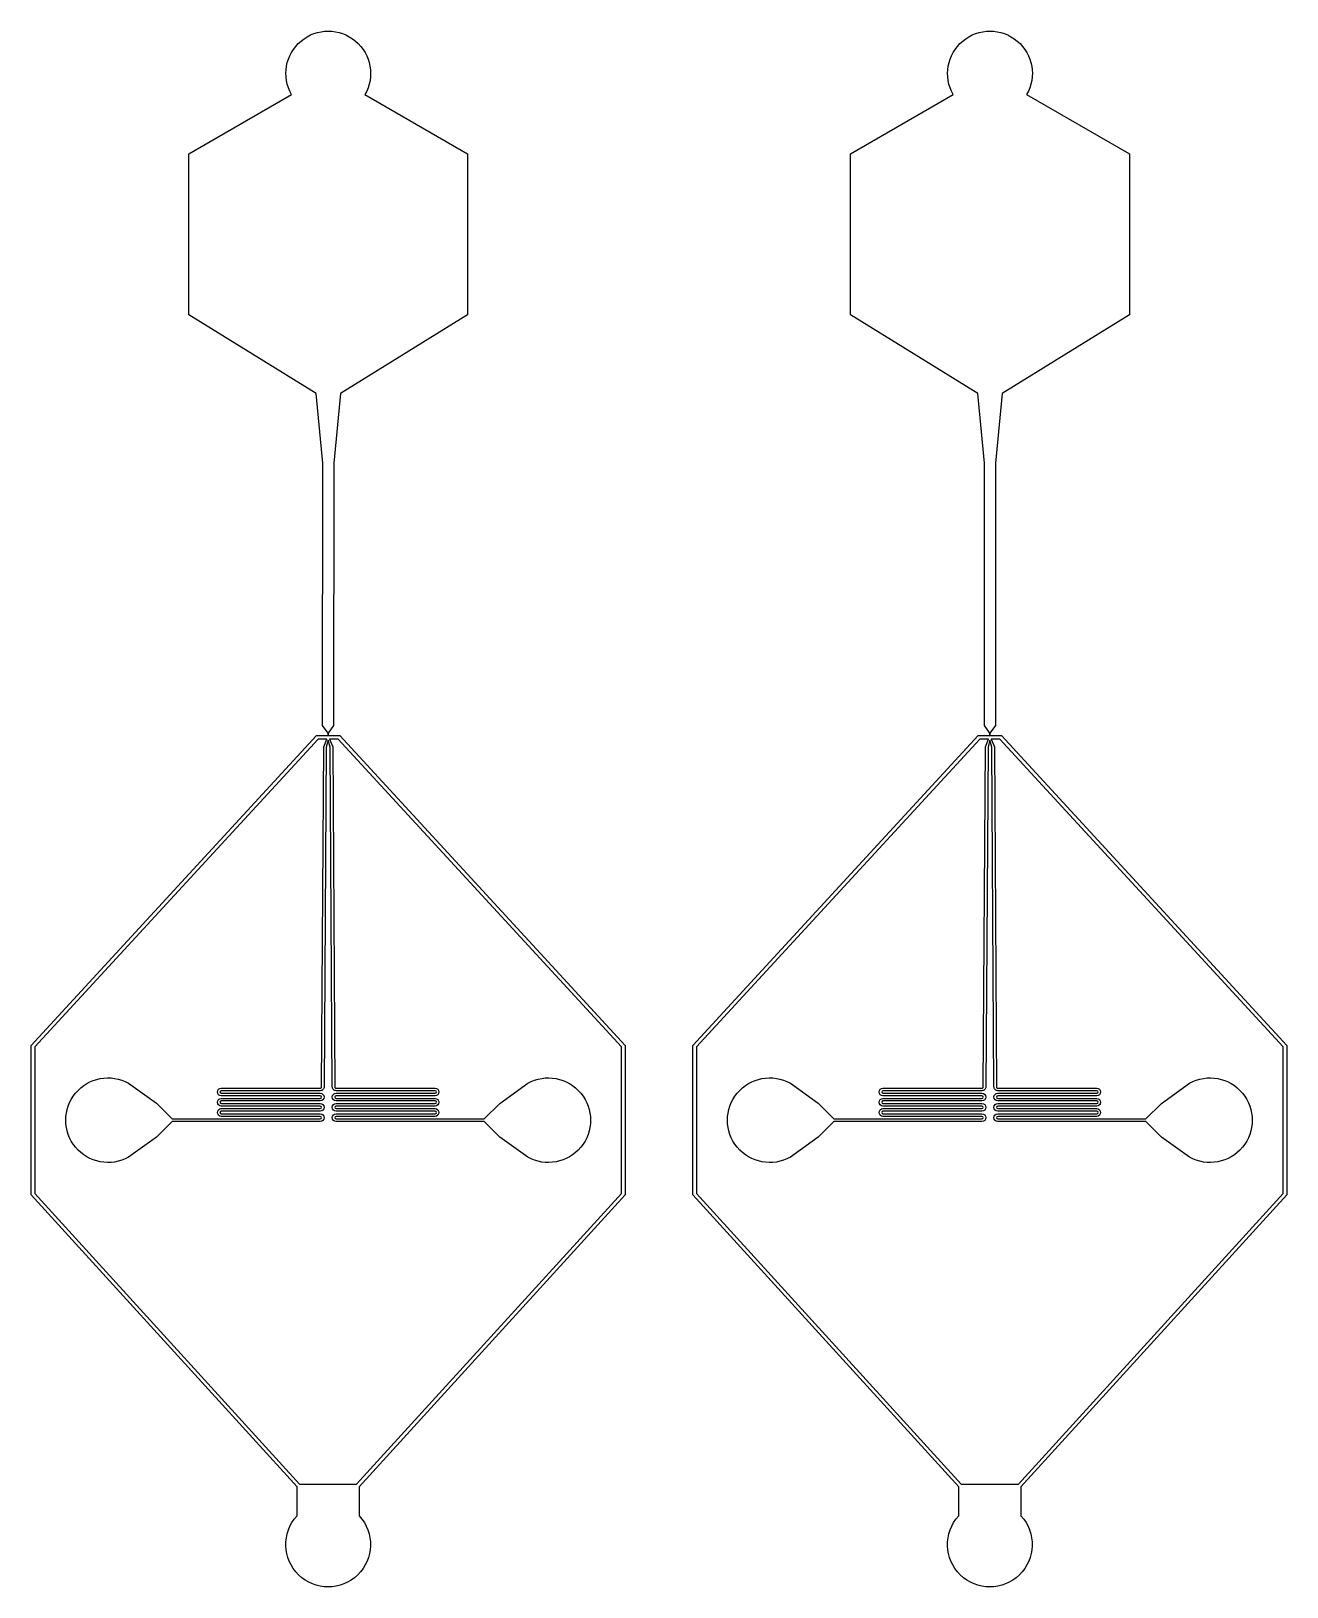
# Model space of a CAD drawing. Header units: inches. Extents: x -17.1 to 17.1, y -21.6 to 20.8.
import ezdxf

# ---------------------------------------------------------------- set-up
doc = ezdxf.new("R2010")
doc.units = ezdxf.units.IN
doc.header["$MEASUREMENT"] = 0

msp = doc.modelspace()

# ---------------------------------------------------------------- linework, layer by layer
for points in [[(-9.175, 1.883), (-9.171, 9.038), (-9.355, 10.94), (-12.822, 13.091), (-12.822, 17.48), (-10.022, 19.096, -1.732051), (-8.021, 19.096), (-5.221, 17.48), (-5.221, 13.091), (-8.687, 10.94), (-8.871, 9.037), (-8.875, 1.883), (-9.022, 1.674), (-9.022, 1.604), (-8.706, 1.604), (-0.925, -6.851), (-0.925, -10.929), (-8.176, -18.891), (-8.176, -19.687, -2.283917), (-9.873, -19.687), (-9.873, -18.891), (-17.125, -10.929), (-17.125, -6.851), (-9.343, 1.604), (-9.027, 1.604), (-9.027, 1.674)], [(8.871, 1.883), (8.874, 9.038), (8.691, 10.94), (5.224, 13.091), (5.224, 17.48), (8.024, 19.096, -1.732051), (10.025, 19.096), (12.825, 17.48), (12.825, 13.091), (9.358, 10.94), (9.174, 9.037), (9.171, 1.883), (9.024, 1.674), (9.024, 1.604), (9.34, 1.604), (17.121, -6.851), (17.121, -10.929), (9.87, -18.891), (9.87, -19.687, -2.283917), (8.172, -19.687), (8.172, -18.891), (0.921, -10.929), (0.921, -6.851), (8.702, 1.604), (9.019, 1.604), (9.019, 1.674)]]:
    msp.add_lwpolyline(points, format="xyb", close=True)
for points in [[(-4.936, -8.926), (-8.807, -8.925, -1), (-8.807, -8.715), (-6.108, -8.715, 1), (-6.108, -8.645), (-8.807, -8.645, -1), (-8.807, -8.435), (-6.108, -8.435, 1), (-6.108, -8.365), (-8.807, -8.365, -1), (-8.807, -8.155), (-6.108, -8.155, 1), (-6.108, -8.085), (-8.807, -8.085, -0.414214), (-8.912, -7.98), (-8.971, 1.291), (-9.025, 1.479), (-9.075, 1.291), (-9.135, -7.98, -0.414214), (-9.24, -8.085), (-11.939, -8.085, 1), (-11.939, -8.155), (-9.24, -8.155, -1), (-9.24, -8.365), (-11.939, -8.365, 1), (-11.939, -8.435), (-9.24, -8.435, -1), (-9.24, -8.645), (-11.939, -8.645, 1), (-11.939, -8.715), (-9.24, -8.715, -1), (-9.24, -8.925), (-13.111, -8.925), (-13.277, -8.925), (-13.704, -9.352), (-14.466, -9.901, -1.695798), (-14.466, -7.879), (-13.702, -8.429), (-13.277, -8.855), (-13.111, -8.855), (-9.24, -8.855, 0.999885), (-9.24, -8.785), (-11.939, -8.785, -1), (-11.939, -8.575), (-9.24, -8.575, 1), (-9.24, -8.505), (-11.939, -8.505, -1), (-11.939, -8.295), (-9.24, -8.295, 1), (-9.24, -8.225), (-11.939, -8.225, -1), (-11.939, -8.015), (-9.24, -8.015, 0.414214), (-9.205, -7.98), (-9.145, 1.3), (-9.065, 1.504), (-9.299, 1.504), (-17.025, -6.89), (-17.025, -10.89), (-9.802, -18.82), (-8.247, -18.82), (-1.025, -10.89), (-1.025, -6.89), (-8.75, 1.504), (-8.985, 1.504), (-8.901, 1.3), (-8.842, -7.98, 0.414214), (-8.807, -8.015), (-6.108, -8.015, -1), (-6.108, -8.225), (-8.807, -8.225, 1), (-8.807, -8.295), (-6.108, -8.295, -1), (-6.108, -8.505), (-8.807, -8.505, 1), (-8.807, -8.575), (-6.108, -8.575, -1), (-6.108, -8.785), (-8.807, -8.785, 0.999885), (-8.807, -8.855), (-4.936, -8.856), (-4.771, -8.856), (-4.346, -8.43), (-3.582, -7.88, -1.695798), (-3.582, -9.901), (-4.343, -9.353), (-4.77, -8.926), (-4.936, -8.926)], [(13.11, -8.926), (9.238, -8.925, -1), (9.238, -8.715), (11.937, -8.715, 1), (11.937, -8.645), (9.238, -8.645, -1), (9.238, -8.435), (11.937, -8.435, 1), (11.937, -8.365), (9.238, -8.365, -1), (9.238, -8.155), (11.937, -8.155, 1), (11.937, -8.085), (9.238, -8.085, -0.414214), (9.133, -7.98), (9.075, 1.291), (9.021, 1.479), (8.971, 1.291), (8.911, -7.98, -0.414214), (8.806, -8.085), (6.107, -8.085, 1), (6.107, -8.155), (8.806, -8.155, -1), (8.806, -8.365), (6.107, -8.365, 1), (6.107, -8.435), (8.806, -8.435, -1), (8.806, -8.645), (6.107, -8.645, 1), (6.107, -8.715), (8.806, -8.715, -1), (8.806, -8.925), (4.934, -8.925), (4.769, -8.925), (4.342, -9.352), (3.58, -9.901, -1.695798), (3.58, -7.879), (4.343, -8.429), (4.769, -8.855), (4.934, -8.855), (8.806, -8.855, 0.999885), (8.806, -8.785), (6.107, -8.785, -1), (6.107, -8.575), (8.806, -8.575, 1), (8.806, -8.505), (6.107, -8.505, -1), (6.107, -8.295), (8.806, -8.295, 1), (8.806, -8.225), (6.107, -8.225, -1), (6.107, -8.015), (8.806, -8.015, 0.414214), (8.841, -7.98), (8.901, 1.3), (8.981, 1.504), (8.746, 1.504), (1.021, -6.89), (1.021, -10.89), (8.243, -18.82), (9.799, -18.82), (17.021, -10.89), (17.021, -6.89), (9.296, 1.504), (9.061, 1.504), (9.145, 1.3), (9.203, -7.98, 0.414214), (9.238, -8.015), (11.937, -8.015, -1), (11.937, -8.225), (9.238, -8.225, 1), (9.238, -8.295), (11.937, -8.295, -1), (11.937, -8.505), (9.238, -8.505, 1), (9.238, -8.575), (11.937, -8.575, -1), (11.937, -8.785), (9.238, -8.785, 0.999885), (9.238, -8.855), (13.11, -8.856), (13.275, -8.856), (13.7, -8.43), (14.464, -7.88, -1.695798), (14.464, -9.901), (13.703, -9.353), (13.275, -8.926), (13.11, -8.926)]]:
    msp.add_lwpolyline(points, format="xyb")

doc.saveas('drawing.dxf')
